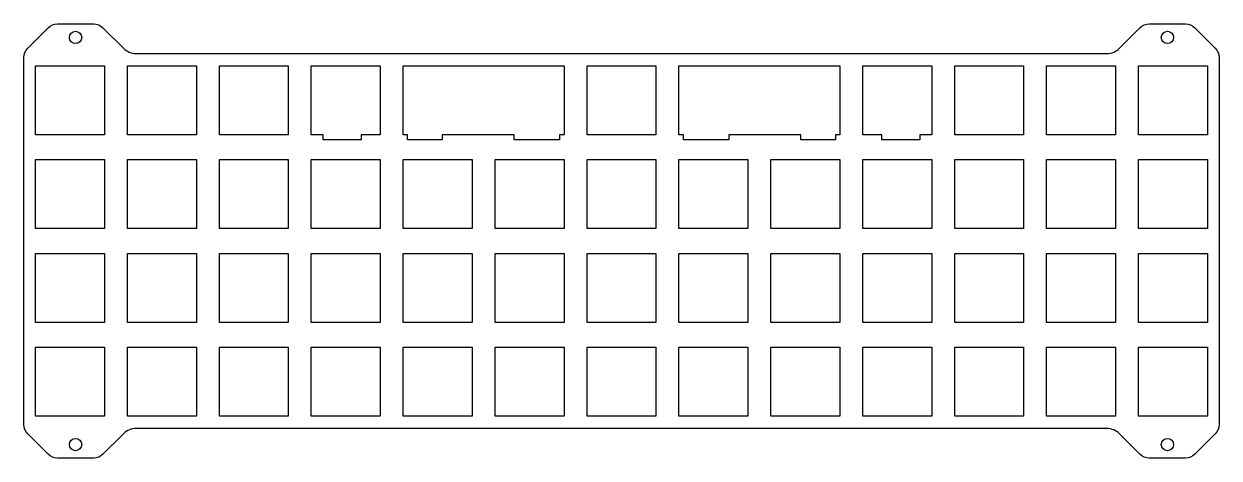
# Model space of a CAD drawing. Header units: millimetres. Extents: x -233 to 10, y -16 to 73.
import ezdxf

# ---------------------------------------------------------------- set-up
doc = ezdxf.new("R2010")
doc.units = ezdxf.units.MM
doc.layers.get('0').update_dxf_attribs({"linetype": 'CONTINUOUS'})

msp = doc.modelspace()

# ---------------------------------------------------------------- linework, layer by layer
msp.add_lwpolyline([(-213.15, 67.75, 0.198912), (-210.55, 66.67), (-13.29, 66.67, 0.198912), (-10.69, 67.75), (-6.55, 71.89, -0.198912), (-4.66, 72.67), (2.71, 72.67, -0.198912), (4.6, 71.89), (8.74, 67.75, -0.198912), (9.52, 65.86), (9.52, -8.71, -0.198912), (8.74, -10.6), (4.6, -14.74, -0.198912), (2.71, -15.53), (-4.66, -15.53, -0.198912), (-6.55, -14.74), (-10.69, -10.6, 0.198912), (-13.29, -9.53), (-210.55, -9.53, 0.195722), (-213.11, -10.57, -0.00003), (-213.11, -10.57), (-217.29, -14.74, -0.198912), (-219.18, -15.53), (-226.55, -15.53, -0.198912), (-228.44, -14.74), (-232.58, -10.6, -0.198912), (-233.36, -8.71), (-233.36, 65.86, -0.198912), (-232.58, 67.75), (-228.44, 71.89, -0.198912), (-226.55, 72.67), (-219.18, 72.67, -0.198912), (-217.29, 71.89)], format="xyb", close=True)
for points in [[(-217, 50.15), (-231, 50.15), (-231, 64.15), (-217, 64.15)], [(-198.32, 64.15), (-198.32, 50.15), (-212.32, 50.15), (-212.32, 64.15)], [(-193.64, 50.15), (-193.64, 64.15), (-179.64, 64.15), (-179.64, 50.15)], [(-160.96, 50.15), (-164.83, 50.15), (-164.83, 49.15), (-172.57, 49.15), (-172.57, 50.15), (-174.96, 50.15), (-174.96, 64.15), (-160.96, 64.15)], [(-123.6, 64.15), (-123.6, 50.15), (-124.5, 50.15), (-124.5, 49.15), (-133.73, 49.15), (-133.73, 50.15), (-148.38, 50.15), (-148.38, 49.15), (-155.38, 49.15), (-155.38, 50.15), (-156.28, 50.15), (-156.28, 64.15)], [(-118.92, 50.15), (-118.92, 64.15), (-104.92, 64.15), (-104.92, 50.15)], [(-99.34, 49.15), (-99.34, 50.15), (-100.24, 50.15), (-100.24, 64.15), (-67.56, 64.15), (-67.56, 50.15), (-68.46, 50.15), (-68.46, 49.15), (-75.46, 49.15), (-75.46, 50.15), (-90.11, 50.15), (-90.11, 49.15)], [(-59.01, 49.15), (-59.01, 50.15), (-62.88, 50.15), (-62.88, 64.15), (-48.88, 64.15), (-48.88, 50.15), (-51.27, 50.15), (-51.27, 49.15)], [(-44.2, 50.15), (-44.2, 64.15), (-30.2, 64.15), (-30.2, 50.15)], [(-25.52, 50.15), (-25.52, 64.15), (-11.52, 64.15), (-11.52, 50.15)], [(-6.84, 50.15), (-6.84, 64.15), (7.16, 64.15), (7.16, 50.15)], [(-217, 45.1), (-217, 31.1), (-231, 31.1), (-231, 45.1)], [(-212.32, 31.1), (-212.32, 45.1), (-198.32, 45.1), (-198.32, 31.1)], [(-179.64, 45.1), (-179.64, 31.1), (-193.64, 31.1), (-193.64, 45.1)], [(-174.96, 31.1), (-174.96, 45.1), (-160.96, 45.1), (-160.96, 31.1)], [(-142.28, 45.1), (-142.28, 31.1), (-156.28, 31.1), (-156.28, 45.1)], [(-123.6, 31.1), (-137.6, 31.1), (-137.6, 45.1), (-123.6, 45.1)], [(-118.92, 31.1), (-118.92, 45.1), (-104.92, 45.1), (-104.92, 31.1)], [(-100.24, 45.1), (-86.24, 45.1), (-86.24, 31.1), (-100.24, 31.1)], [(-67.56, 45.1), (-67.56, 31.1), (-81.56, 31.1), (-81.56, 45.1)], [(-48.88, 31.1), (-62.88, 31.1), (-62.88, 45.1), (-48.88, 45.1)], [(-44.2, 45.1), (-30.2, 45.1), (-30.2, 31.1), (-44.2, 31.1)], [(-25.52, 45.1), (-11.52, 45.1), (-11.52, 31.1), (-25.52, 31.1)], [(-6.84, 45.1), (7.16, 45.1), (7.16, 31.1), (-6.84, 31.1)], [(-231, 26.05), (-217, 26.05), (-217, 12.05), (-231, 12.05)], [(-198.32, 26.05), (-198.32, 12.05), (-212.32, 12.05), (-212.32, 26.05)], [(-193.64, 26.05), (-179.64, 26.05), (-179.64, 12.05), (-193.64, 12.05)], [(-174.96, 26.05), (-160.96, 26.05), (-160.96, 12.05), (-174.96, 12.05)], [(-156.28, 12.05), (-156.28, 26.05), (-142.28, 26.05), (-142.28, 12.05)], [(-137.6, 26.05), (-123.6, 26.05), (-123.6, 12.05), (-137.6, 12.05)], [(-104.92, 12.05), (-118.92, 12.05), (-118.92, 26.05), (-104.92, 26.05)], [(-86.24, 26.05), (-86.24, 12.05), (-100.24, 12.05), (-100.24, 26.05)], [(-81.56, 26.05), (-67.56, 26.05), (-67.56, 12.05), (-81.56, 12.05)], [(-48.88, 26.05), (-48.88, 12.05), (-62.88, 12.05), (-62.88, 26.05)], [(-44.2, 26.05), (-30.2, 26.05), (-30.2, 12.05), (-44.2, 12.05)], [(-25.52, 12.05), (-25.52, 26.05), (-11.52, 26.05), (-11.52, 12.05)], [(7.16, 26.05), (7.16, 12.05), (-6.84, 12.05), (-6.84, 26.05)], [(-217, -7), (-231, -7), (-231, 7), (-217, 7)], [(-212.32, -7), (-212.32, 7), (-198.32, 7), (-198.32, -7)], [(-179.64, 7), (-179.64, -7), (-193.64, -7), (-193.64, 7)], [(-174.96, 7), (-160.96, 7), (-160.96, -7), (-174.96, -7)], [(-142.28, -7), (-156.28, -7), (-156.28, 7), (-142.28, 7)], [(-123.6, 7), (-123.6, -7), (-137.6, -7), (-137.6, 7)], [(-118.92, 7), (-104.92, 7), (-104.92, -7), (-118.92, -7)], [(-100.24, 7), (-86.24, 7), (-86.24, -7), (-100.24, -7)], [(-67.56, 7), (-67.56, -7), (-81.56, -7), (-81.56, 7)], [(-48.88, -7), (-62.88, -7), (-62.88, 7), (-48.88, 7)], [(-44.2, -7), (-44.2, 7), (-30.2, 7), (-30.2, -7)], [(-25.52, -7), (-25.52, 7), (-11.52, 7), (-11.52, -7)], [(7.16, 7), (7.16, -7), (-6.84, -7), (-6.84, 7)]]:
    msp.add_lwpolyline(points, close=True)
for centre in [(-222.86, 69.92), (-0.98, 69.92), (-222.86, -12.78), (-0.97, -12.78)]:
    msp.add_circle(centre, 1.25)

doc.saveas('drawing.dxf')
